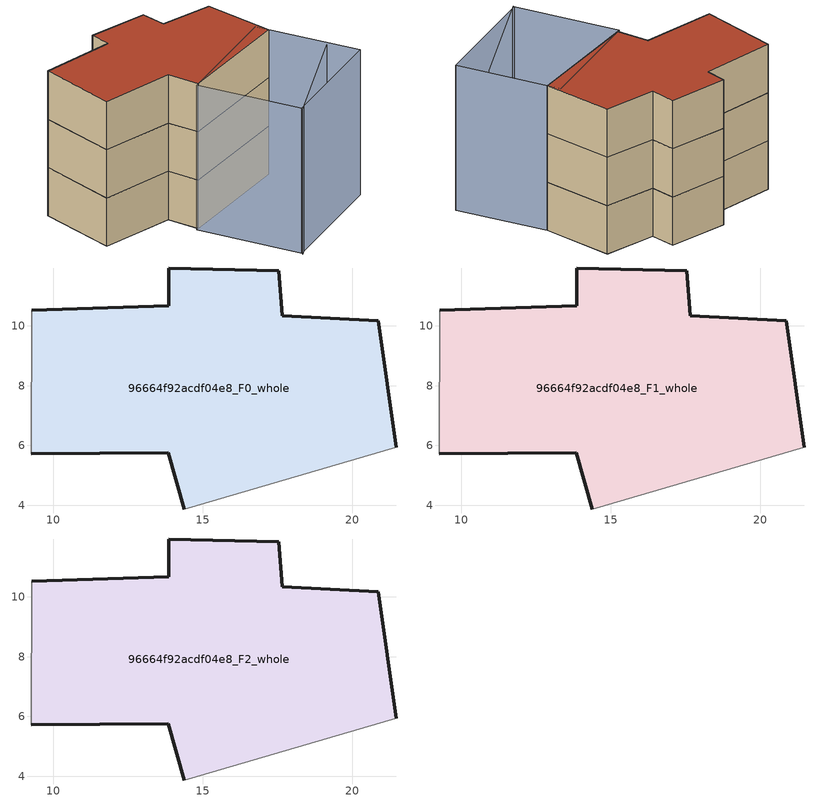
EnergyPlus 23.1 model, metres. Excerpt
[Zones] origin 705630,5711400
96664f92acdf04e8_F0_whole
 floor ground (EU_floor_Construction): 21.47,5.93 20.88,10.17 17.66,10.33 17.55,11.85 13.87,11.94 13.87,10.68 9.28,10.51 9.27,5.71 13.84,5.75 14.38,3.87 z0
 wall outside (EU_wall_Construction): 14.38,3.87 13.84,5.75 9.27,5.71 / 9.28,10.51 13.87,10.68 13.87,11.94 17.55,11.85 17.66,10.33 20.88,10.17 21.47,5.93 z0:3
 wall adiabatic (EU_wall_Construction): 21.47,5.93 14.38,3.87 / 9.27,5.71 9.28,10.51 z0:3
96664f92acdf04e8_F1_whole
 floor to 96664f92acdf04e8_F0_whole (EU_floor_Construction): 21.47,5.93 20.88,10.17 17.66,10.33 17.55,11.85 13.87,11.94 13.87,10.68 9.28,10.51 9.27,5.71 13.84,5.75 14.38,3.87 z3
 wall outside (EU_wall_Construction): 14.38,3.87 13.84,5.75 9.27,5.71 / 9.28,10.51 13.87,10.68 13.87,11.94 17.55,11.85 17.66,10.33 20.88,10.17 21.47,5.93 z3:6
 wall adiabatic (EU_wall_Construction): 21.47,5.93 14.38,3.87 / 9.27,5.71 9.28,10.51 z3:6
96664f92acdf04e8_F2_whole
 floor to 96664f92acdf04e8_F1_whole (EU_floor_Construction): 21.47,5.93 20.88,10.17 17.66,10.33 17.55,11.85 13.87,11.94 13.87,10.68 9.28,10.51 9.27,5.71 13.84,5.75 14.38,3.87 z6
 wall outside (EU_wall_Construction): 14.38,3.87 13.84,5.75 9.27,5.71 / 9.28,10.51 13.87,10.68 13.87,11.94 17.55,11.85 17.66,10.33 20.88,10.17 21.47,5.93 z6:9
 wall adiabatic (EU_wall_Construction): 21.47,5.93 14.38,3.87 / 9.27,5.71 9.28,10.51 z6:9
 roof outside (EU_roof_Construction): 20.88,10.17 21.47,5.93 14.38,3.87 13.84,5.75 9.27,5.71 9.28,10.51 13.87,10.68 13.87,11.94 17.55,11.85 17.66,10.33 z9
shading: 16.61,-2.16 22.63,2.49 / 21.15,6.7 23.59,0.84 / 23.59,0.84 16.66,-2.05 / 16.66,-2.05 14.21,3.8 / 14.21,3.8 21.15,6.7 z0:9
[Building]
EU S2 Campaign: North Axis=0; Terrain=City; Solar Distribution=FullExterior
[Site:Location]
London: Latitude=51.5; Longitude=-0.5; Time Zone=0; Elevation=25
[SizingPeriod:WeatherFileDays]
AnnualSizingPeriod: Begin Month=1; Begin Day of Month=1; End Month=12; End Day of Month=31; Day of Week for Start Day=Monday; Use Weather File Daylight Saving Period=No; Use Weather File Rain and Snow Indicators=No
[MATERIAL]
EU_InternalMass_Material: Roughness=MediumRough; Thickness=0.1; Conductivity=1; Density=1800; Specific Heat=900; Thermal Absorptance=0.9; Solar Absorptance=0.7; Visible Absorptance=0.7
[MATERIAL:NOMASS] Roughness=MediumRough; Thermal Absorptance=0.9; Solar Absorptance=0.7; Visible Absorptance=0.7
Name | Thermal Resistance
EU_wall_NoMass | 1.04674
EU_roof_NoMass | 4.32442
EU_floor_NoMass | 2.04616
[CONSTRUCTION]
EU_wall_Construction: EU_wall_NoMass
EU_roof_Construction: EU_roof_NoMass
EU_floor_Construction: EU_floor_NoMass
EU_InternalMass_Construction: EU_InternalMass_Material
[ZONE] Type=1; Multiplier=1; Ceiling Height=autocalculate; Floor Area=autocalculate; Part of Total Floor Area=Yes
Name | Volume
96664f92acdf04e8_F0_whole | 203.732
96664f92acdf04e8_F1_whole; 96664f92acdf04e8_F2_whole | 203.731
[INTERNALMASS] Construction=EU_InternalMass_Construction; Surface Area=67.9119
Name | Zone or ZoneList
96664f92acdf04e8_F0_whole_EU_InternalMass | 96664f92acdf04e8_F0_whole
96664f92acdf04e8_F1_whole_EU_InternalMass | 96664f92acdf04e8_F1_whole
96664f92acdf04e8_F2_whole_EU_InternalMass | 96664f92acdf04e8_F2_whole
[OTHEREQUIPMENT] Fuel Type=Electricity; Design Level Calculation Method=Watts/Area; Power per Zone Floor Area=1; Fraction Latent=0; Fraction Radiant=0; Fraction Lost=0; Carbon Dioxide Generation Rate=0; EndUse Subcategory=EU_Step8_InternalGains
Name | Zone or ZoneList or Space or SpaceList | Schedule
EU_Step8_InternalGain_96664f92acdf04e8_F0_whole_f000 | 96664f92acdf04e8_F0_whole | EU_Step8_GainSchedule_96664f92acdf04e8_F0_whole_f000
EU_Step8_InternalGain_96664f92acdf04e8_F1_whole_f000 | 96664f92acdf04e8_F1_whole | EU_Step8_GainSchedule_96664f92acdf04e8_F1_whole_f000
EU_Step8_InternalGain_96664f92acdf04e8_F2_whole_f000 | 96664f92acdf04e8_F2_whole | EU_Step8_GainSchedule_96664f92acdf04e8_F2_whole_f000
[ZONEVENTILATION:DESIGNFLOWRATE] Schedule=EU_AlwaysOn; Design Flow Rate Calculation Method=AirChanges/Hour; Air Changes per Hour=0.488719; Ventilation Type=Natural; Fan Pressure Rise=0; Fan Total Efficiency=1; Constant Term Coefficient=1; Temperature Term Coefficient=0; Velocity Term Coefficient=0; Velocity Squared Term Coefficient=0; Minimum Indoor Temperature=-100; Maximum Indoor Temperature=100; Delta Temperature=-100; Minimum Outdoor Temperature=-100; Maximum Outdoor Temperature=100; Maximum Wind Speed=40
Name | Zone or ZoneList or Space or SpaceList
EU_ConstantAir_96664f92acdf04e8_F0_whole | 96664f92acdf04e8_F0_whole
EU_ConstantAir_96664f92acdf04e8_F1_whole | 96664f92acdf04e8_F1_whole
EU_ConstantAir_96664f92acdf04e8_F2_whole | 96664f92acdf04e8_F2_whole
[HVACTEMPLATE:THERMOSTAT] Constant Heating Setpoint=20; Constant Cooling Setpoint=50
EU_HeatOnly_96664f92acdf04e8_F0_whole; EU_HeatOnly_96664f92acdf04e8_F1_whole; EU_HeatOnly_96664f92acdf04e8_F2_whole
[HVACTEMPLATE:ZONE:IDEALLOADSAIRSYSTEM] System Availability Schedule=EU_AlwaysOn; Maximum Heating Supply Air Temperature=50; Minimum Cooling Supply Air Temperature=13; Maximum Heating Supply Air Humidity Ratio=0.0156; Minimum Cooling Supply Air Humidity Ratio=0.0077; Heating Limit=NoLimit; Cooling Limit=NoLimit; Heating Availability Schedule=EU_AlwaysOn; Cooling Availability Schedule=EU_CoolingOff; Dehumidification Control Type=ConstantSensibleHeatRatio; Cooling Sensible Heat Ratio=0.7; Dehumidification Setpoint=60; Humidification Control Type=None; Humidification Setpoint=30; Outdoor Air Method=None; Outdoor Air Flow Rate per Person=0.00944; Outdoor Air Flow Rate per Zone Floor Area=0; Outdoor Air Flow Rate per Zone=0; Demand Controlled Ventilation Type=None; Outdoor Air Economizer Type=NoEconomizer; Heat Recovery Type=None; Sensible Heat Recovery Effectiveness=0.7; Latent Heat Recovery Effectiveness=0.65
Name | Template Thermostat
96664f92acdf04e8_F0_whole | EU_HeatOnly_96664f92acdf04e8_F0_whole
96664f92acdf04e8_F1_whole | EU_HeatOnly_96664f92acdf04e8_F1_whole
96664f92acdf04e8_F2_whole | EU_HeatOnly_96664f92acdf04e8_F2_whole
[SIZING:ZONE] Zone Cooling Design Supply Air Temperature Input Method=SupplyAirTemperature; Zone Cooling Design Supply Air Temperature=13; Zone Heating Design Supply Air Temperature Input Method=SupplyAirTemperature; Zone Heating Design Supply Air Temperature=50; Zone Cooling Design Supply Air Humidity Ratio=0.008; Zone Heating Design Supply Air Humidity Ratio=0.008; Cooling Design Air Flow Method=DesignDay; Cooling Design Air Flow Rate=0; Cooling Minimum Air Flow per Zone Floor Area=0.000762; Cooling Minimum Air Flow=0; Cooling Minimum Air Flow Fraction=0.2; Heating Design Air Flow Method=DesignDay; Heating Design Air Flow Rate=0; Heating Maximum Air Flow per Zone Floor Area=0.002032; Heating Maximum Air Flow=0.141576; Heating Maximum Air Flow Fraction=0.3; Account for Dedicated Outdoor Air System=No; Dedicated Outdoor Air System Control Strategy=NeutralSupplyAir; Dedicated Outdoor Air Low Setpoint Temperature for Design=autosize; Dedicated Outdoor Air High Setpoint Temperature for Design=autosize; Zone Load Sizing Method=Sensible Load Only No Latent Load; Zone Latent Cooling Design Supply Air Humidity Ratio Input Method=HumidityRatioDifference; Zone Cooling Design Supply Air Humidity Ratio Difference=0.005; Zone Latent Heating Design Supply Air Humidity Ratio Input Method=HumidityRatioDifference; Zone Humidification Design Supply Air Humidity Ratio Difference=0.005
96664f92acdf04e8_F0_whole; 96664f92acdf04e8_F1_whole; 96664f92acdf04e8_F2_whole
[SCHEDULE:CONSTANT]
Name | Hourly Value
EU_AlwaysOn | 1
EU_CoolingOff | 0
[SCHEDULE:FILE] Column Number=1; Rows to Skip at Top=0; Number of Hours of Data=8760; Column Separator=Comma; Interpolate to Timestep=No; Minutes per Item=60; Adjust Schedule for Daylight Savings=Yes
Name | File
EU_Step8_GainSchedule_96664f92acdf04e8_F0_whole_f000 | ../../schedules/96664f92acdf04e8/96664f92acdf04e8_F0_whole_f000_gain.csv
EU_Step8_GainSchedule_96664f92acdf04e8_F1_whole_f000 | ../../schedules/96664f92acdf04e8/96664f92acdf04e8_F1_whole_f000_gain.csv
EU_Step8_GainSchedule_96664f92acdf04e8_F2_whole_f000 | ../../schedules/96664f92acdf04e8/96664f92acdf04e8_F2_whole_f000_gain.csv
